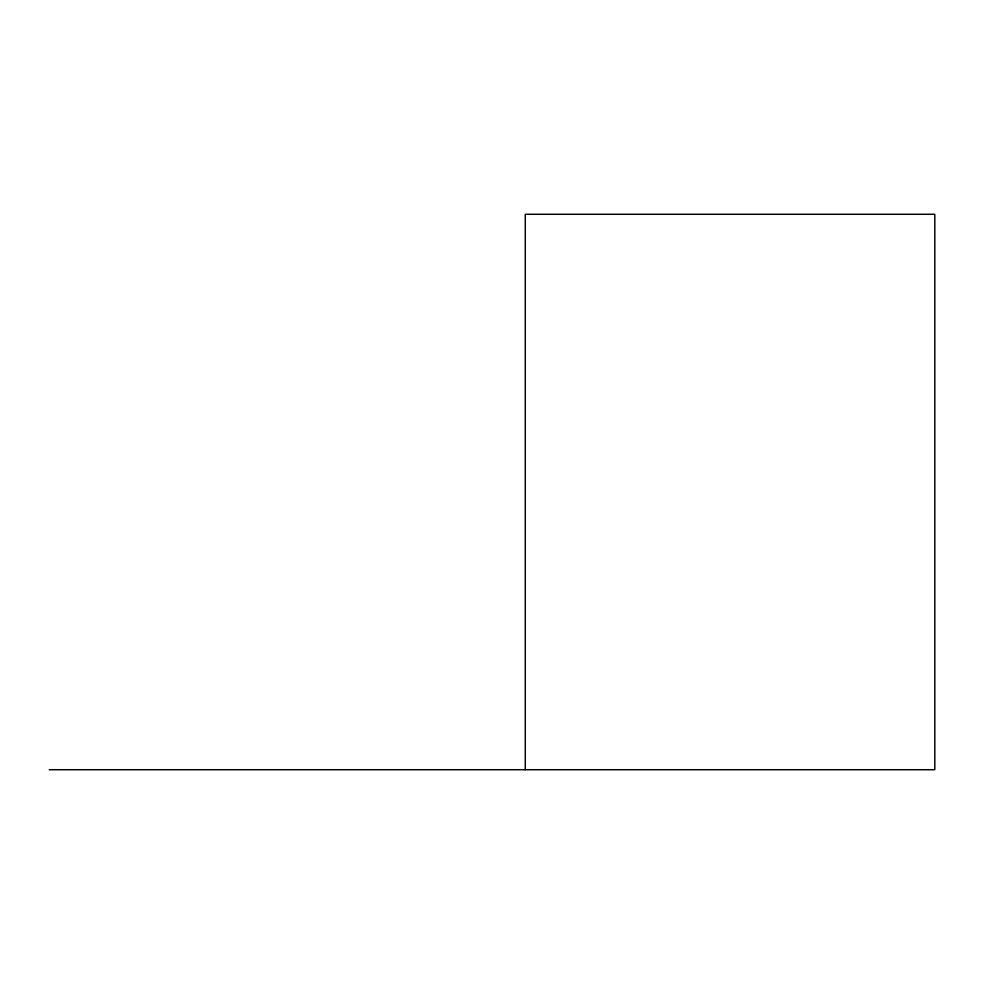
<?xml version="1.0" encoding="UTF-8"?>
<svg xmlns="http://www.w3.org/2000/svg" width="984" height="984" viewBox="0 0 984 984"><rect width="100%" height="100%" fill="white"/><g stroke="black" fill="none" stroke-linecap="round" stroke-linejoin="round"><path stroke-width="1.48" d="M49.2 769.722L934.8 769.722L934.8 214.278L525.284 214.278L525.284 769.722"/></g></svg>
